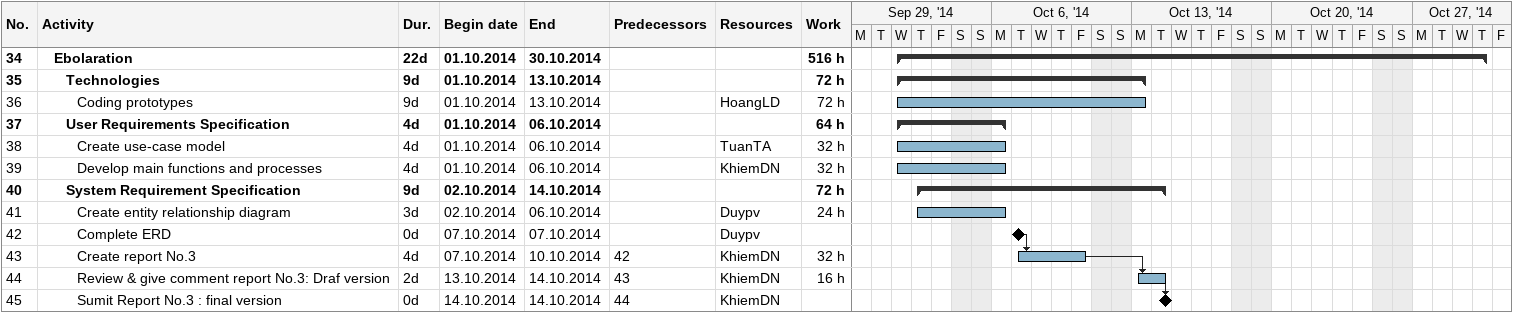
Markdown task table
| ID | Level | Task | Duration | Start | Finish | Predecessors | Resources | Work (h) |
|---|---|---|---|---|---|---|---|---|
| 34 | 2 | **Ebolaration** | 22d | 2014-10-01 | 2014-10-30 |  |  | 516 |
| 35 | 3 | **Technologies** | 9d | 2014-10-01 | 2014-10-13 |  |  | 72 |
| 36 | 4 | Coding prototypes | 9d | 2014-10-01 | 2014-10-13 |  | HoangLD | 72 |
| 37 | 3 | **User Requirements Specification** | 4d | 2014-10-01 | 2014-10-06 |  |  | 64 |
| 38 | 4 | Create use-case model | 4d | 2014-10-01 | 2014-10-06 |  | TuanTA | 32 |
| 39 | 4 | Develop main functions and processes | 4d | 2014-10-01 | 2014-10-06 |  | KhiemDN | 32 |
| 40 | 3 | **System Requirement Specification** | 9d | 2014-10-02 | 2014-10-14 |  |  | 72 |
| 41 | 4 | Create entity relationship diagram | 3d | 2014-10-02 | 2014-10-06 |  | Duypv | 24 |
| 42 | 4 | Complete ERD | 0d | 2014-10-07 | 2014-10-07 |  | Duypv |  |
| 43 | 4 | Create report No.3 | 4d | 2014-10-07 | 2014-10-10 | 42 | KhiemDN | 32 |
| 44 | 4 | Review & give comment report No.3: Draf version | 2d | 2014-10-13 | 2014-10-14 | 43 | KhiemDN | 16 |
| 45 | 4 | Sumit Report No.3 : final version | 0d | 2014-10-14 | 2014-10-14 | 44 | KhiemDN |  |
